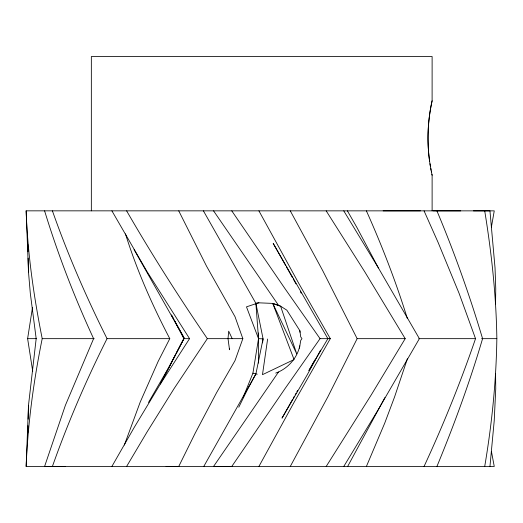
<?xml version="1.0" encoding="UTF-8"?>
<svg xmlns="http://www.w3.org/2000/svg" width="523" height="523" viewBox="0 0 523 523"><rect width="100%" height="100%" fill="white"/><g stroke="black" fill="none" stroke-linecap="round" stroke-linejoin="round"><path stroke-width="0.78" d="M429.612 161.241C426.781 141.151 427.742 120.584 432.109 100.789L432.122 56.53L91.342 56.53L91.342 210.841M495.569 303.968L495.745 288.644L495.039 267.946L489.946 210.841L473.465 210.861M27.811 433.044L27.987 425.709M28.15 419.191L28.49 405.338L36.179 338.656L30.301 293.266L28.49 271.967L26.15 210.841L494.255 210.861L491.345 227.387M491.424 451.382L494.255 466.47L26.15 466.444L28.49 405.338M484.71 210.841C491.587 253.125 496.229 295.796 496.85 338.656C496.183 381.515 491.875 424.218 484.71 466.47M26.15 466.444C27.83 423.46 33.675 380.79 42.206 338.656C33.812 296.489 27.627 253.858 26.15 210.841M489.946 466.47L494.228 420.655L495.745 388.661L495.569 373.337M262.553 342.898L263.069 338.845L255.897 303.36L203.395 210.841M275.726 373.095C287.565 368.892 297.286 358.15 299.771 345.84M267.626 339.035L262.481 374.671L294.063 359.569L272.764 303.405L258.905 302.83L255.897 303.36L258.519 338.656L252.916 373.18L243.156 397.382M32.72 371.323L27.621 338.656L32.472 307.583M299.457 348.24L300.712 340.466L301.987 338.656L300.712 336.845L299.862 330.686L286.846 310.178L280.603 306.197L272.764 303.405L296.757 353.901L280.603 306.197L272.764 303.405M432.116 100.762C427.363 122.199 426.683 144.538 430.37 166.196M44.592 466.444L65.382 405.338L93.604 338.656C74.416 297.188 57.975 254.531 44.592 210.841M407.391 358.752L394.571 396.95L384.732 423.127L366.394 466.47M178.735 210.841L206.507 266.109L235.004 316.677L242.842 338.656L235.004 360.635L216.581 392.688L195.092 433.39L178.735 466.47L166.105 466.444M424.048 210.841L438.065 242.345L459.063 293.266L475.531 338.656C460.626 382.143 443.386 424.768 424.048 466.47M124.356 445.053L140.203 402.102L158.162 361.4L169.785 338.656C152.167 305.014 136.784 270.149 125.461 233.873M52.411 466.444C67.872 422.715 86.21 380.09 107.045 338.656C86.295 297.182 67.807 254.596 52.411 210.841M436.914 466.47C454.212 424.624 469.791 382.097 482.579 338.656C469.654 295.26 454.448 252.589 436.914 210.841M238.776 407.214L247.569 389.367L255.897 373.945L263.069 338.845L258.519 338.656L246.483 306.857L256.263 303.582M290.272 210.841L322.756 270.711L357.15 338.656L327.803 396.95L290.272 466.47M172.309 360.988L160.352 384.039L134.071 427.683L111.896 466.444M173.054 359.549L174.924 355.947M176.787 352.345L183.887 338.656L171.485 315.068M111.896 210.841L147.277 271.967L189.555 338.656L183.887 338.656L169.066 366.898L148.532 402.442M384.902 397.572L347.651 466.47M320.592 350.129L307.4 374.52L282.008 418.139L292.409 399.69M183.887 338.656L160.352 384.039L189.555 338.656M258.905 466.47L294.214 402.102L330.294 338.656L298.881 283.577L258.905 210.841M314.859 359.942L308.89 370.578L327.888 338.656L273.196 243.385L285.597 265.423M293.207 398.271L294.41 396.14M295.207 394.721L296.005 393.303M296.809 391.884L297.607 390.465M126.618 466.444L147.081 431.939L174.048 388.661L207.337 338.656L242.842 338.656M326.182 210.841L364.864 271.967L405.201 338.656L371.382 394.688L326.182 466.47M343.755 466.47L378.41 409.365L419.387 338.656L378.41 267.946L343.755 210.841M278.478 372.069L213.554 466.444L231.767 466.47L284.989 388.661L320.05 338.656L330.294 338.656M258.905 302.83L255.897 303.36M204.225 466.444L203.761 466.47L255.897 373.945L257.238 374.2M420.453 210.841L383.137 210.854M27.621 338.656L36.466 338.656M42.206 338.656L94.245 338.656M107.045 338.656L169.785 338.656M357.15 338.656L405.201 338.656M418.858 338.656L475.531 338.656M481.585 338.656L496.85 338.656M433.253 210.841L460.73 210.861M44.507 466.444L65.617 466.47M252.916 373.18L255.714 373.827M320.05 338.656L284.989 288.644L231.767 210.841M278.478 305.236L213.554 210.841M207.337 338.656C178.931 297.012 151.794 254.518 126.618 210.841M347.396 210.841L356.81 227.302L378.41 267.946M134.071 249.628L184.482 338.656L174.649 320.789M286.395 266.848L292.396 277.51M293.194 278.936L295.998 283.911M300.398 291.729L301.196 293.155M171.505 315.068L173.865 319.357M232.192 338.656L228.682 331.157L228.021 338.656L229.512 349.73L229.277 348.815M366.394 210.841C382.065 245.895 395.95 281.76 407.319 318.442M432.122 210.841L432.116 175.238L431.41 171.858M432.116 175.231L431.893 174.218M431.423 171.936L430.73 168.256M431.102 170.289L429.971 163.719M299.862 330.686L300.032 332.282M27.811 244.254L27.987 251.596M28.15 258.114L28.49 271.967M258.519 332.955L258.519 363.08"/></g></svg>
